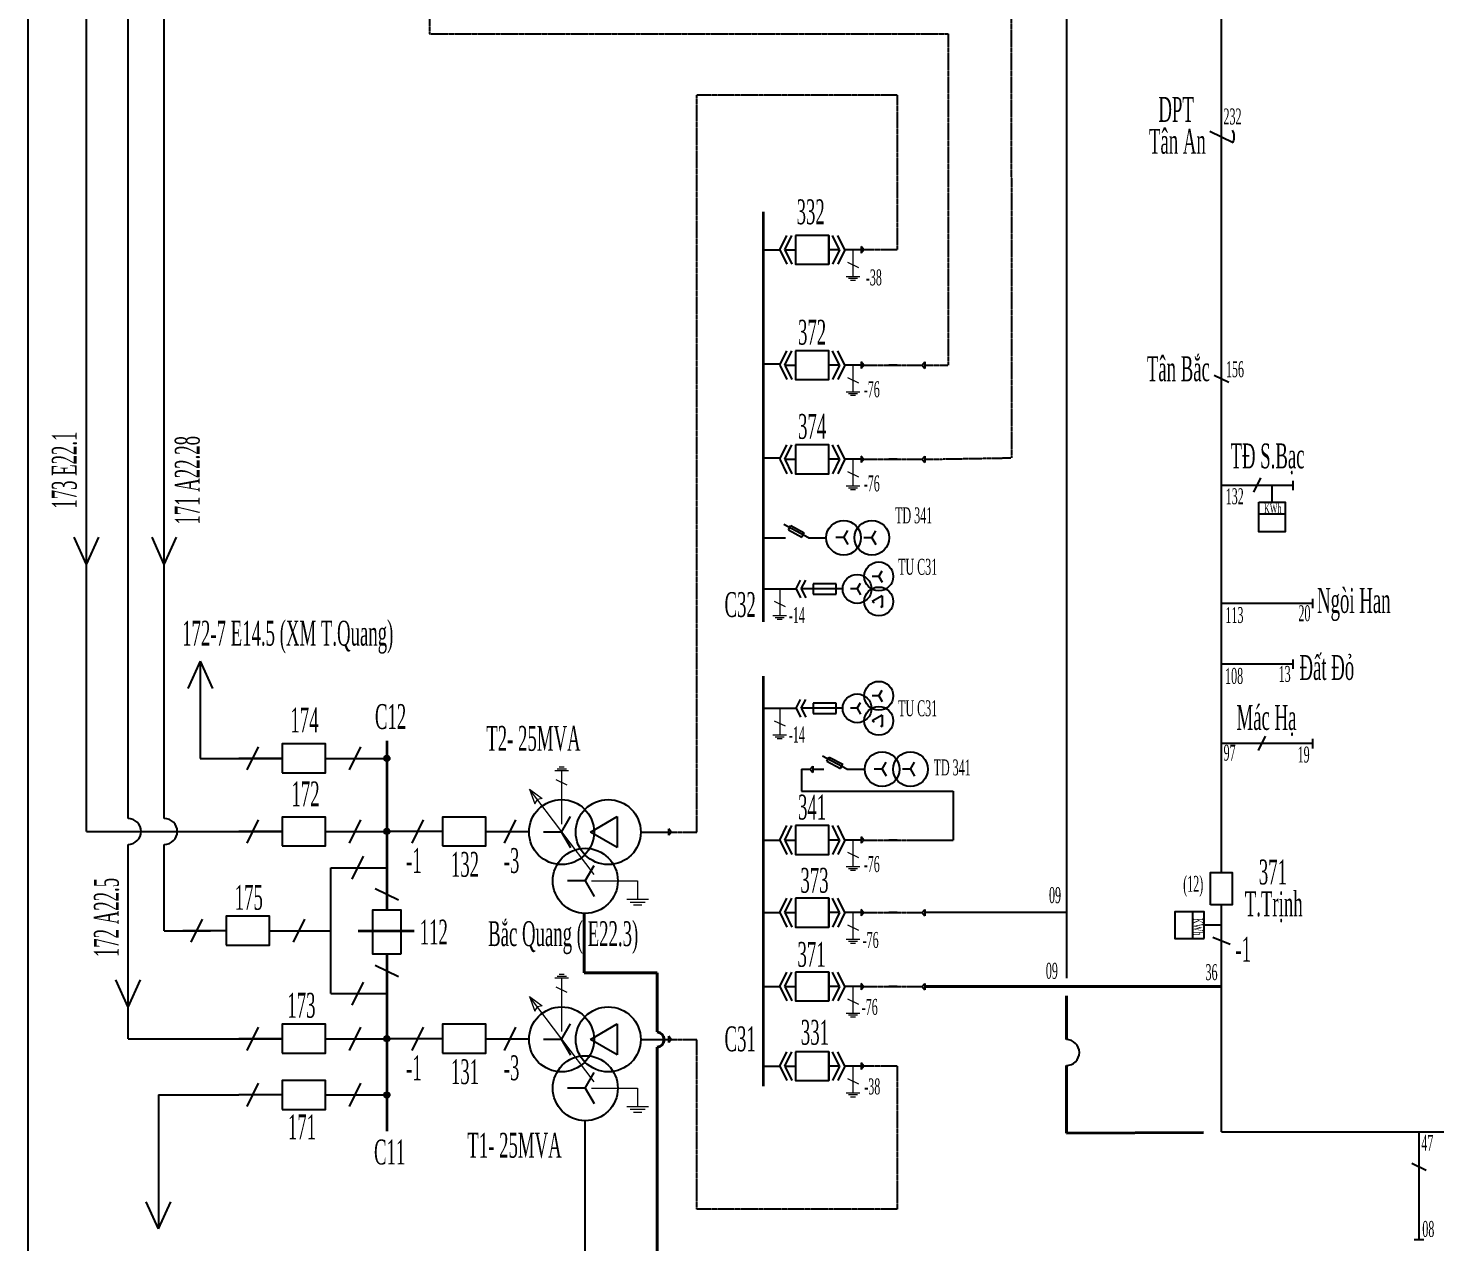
# Model space of a CAD drawing. Header units: inches. Extents: x 5954 to 16840, y 1852 to 5708.
# Drawn here: x 6031.7 to 6477.9, y 4323.3 to 4708.3 of the extents above; entities that cross this region are included whole.
import ezdxf

# ---------------------------------------------------------------- set-up
doc = ezdxf.new("R2010")
doc.units = ezdxf.units.IN
doc.header["$LTSCALE"] = 0.007
doc.header["$MEASUREMENT"] = 0
doc.linetypes.add('HIDDENX2', pattern=[0.75, 0.5, -0.25])
doc.layers.get('0').update_dxf_attribs({"color": 8, "lineweight": 25})
for name, color, linetype, lineweight in [('0.4+6kV', 6, 'Continuous', 25), ('Cap 35', 30, 'HIDDENX2', 25), ('DZ 22+10', 170, 'Continuous', 25), ('DZ 35', 30, 'Continuous', 25), ('DZ110', 1, 'Continuous', 25), ('TC 110', 1, 'Continuous', 35), ('TC 35', 30, 'Continuous', 35), ('Tiep dat', 7, 'Continuous', 15)]:
    doc.layers.add(name, color=color, linetype=linetype, lineweight=lineweight)
doc.layers.add('Chu', color=7, linetype='Continuous')
doc.layers.add('so', color=7, linetype='Continuous')
doc.styles.add('chu', font='times.ttf', dxfattribs={"width": 0.5, "height": 0.2})

msp = doc.modelspace()

# ---------------------------------------------------------------- hatches: boundary and pattern name
at = {"layer": 'DZ110'}
for points in [[(6145.5, 4475.82, 1), (6145.5, 4477.55, 1)], [(6145.5, 4452.64, 1), (6145.5, 4454.37, 1)], [(6145.5, 4452.64, 1), (6145.5, 4454.37, 1)], [(6145.5, 4386.89, 1), (6145.5, 4388.62, 1)], [(6145.5, 4369.1, 1), (6145.5, 4370.83, 1)]]:
    msp.add_hatch(color=1, dxfattribs=at).paths.add_polyline_path(points)

# ---------------------------------------------------------------- linework, layer by layer
at = {"color": 0}
msp.add_lwpolyline([(8371.67, 4027.59), (6031.74, 4027.59), (6031.74, 5707.54), (8371.67, 5707.54)], close=True, dxfattribs=at)
at = {"layer": '0.4+6kV'}
for p, q in [((6299.33, 4546.67), (6296.8, 4546.67)), ((6299.33, 4546.67), (6300.6, 4548.86)), ((6299.33, 4546.67), (6300.6, 4544.47)), ((6301.51, 4534.39), (6299.41, 4534.39)), ((6301.51, 4534.39), (6302.57, 4536.21)), ((6301.51, 4534.39), (6302.57, 4532.56)), ((6302.57, 4528.28), (6299.41, 4526.45)), ((6302.57, 4528.28), (6302.57, 4524.62)), ((6299.41, 4526.45), (6300.08, 4526.06)), ((6302.02, 4524.94), (6302.57, 4524.62)), ((6301.51, 4496.53), (6302.57, 4498.35)), ((6301.51, 4496.53), (6299.41, 4496.53)), ((6301.51, 4496.53), (6302.57, 4494.7)), ((6302.57, 4490.41), (6299.41, 4488.59)), ((6299.41, 4488.59), (6300.08, 4488.2)), ((6302.57, 4490.41), (6302.57, 4486.76)), ((6302.02, 4487.08), (6302.57, 4486.76)), ((6311.55, 4473.25), (6312.82, 4475.44)), ((6311.55, 4473.25), (6309.02, 4473.25)), ((6311.55, 4473.25), (6312.82, 4471.05))]:
    msp.add_line(p, q, dxfattribs=at)
for centre, radius in [((6299.33, 4546.67), 5.5), ((6301.51, 4534.39), 4.58), ((6301.51, 4526.45), 4.58), ((6301.51, 4496.53), 4.58), ((6301.51, 4488.59), 4.58), ((6311.55, 4473.25), 5.5)]:
    msp.add_circle(centre, radius, dxfattribs=at)
at = {"layer": 'Cap 35'}
for p, q in [((6159, 4743.16), (6159, 4706.5)), ((6343.5, 4725.5), (6343.62, 4572)), ((6159, 4706.5), (6323.5, 4706.5)), ((6323.5, 4706.5), (6323.5, 4601.41)), ((6243.81, 4453.32), (6243.81, 4687)), ((6307.31, 4687), (6243.81, 4687)), ((6307.31, 4687), (6307.31, 4637.97)), ((6307.31, 4637.97), (6296.76, 4637.97)), ((6296.76, 4601.41), (6315.32, 4601.41)), ((6316.12, 4601.41), (6323.5, 4601.41)), ((6296.76, 4571.54), (6315.32, 4571.54)), ((6316.12, 4571.54), (6343.5, 4572)), ((6235.72, 4453.32), (6243.81, 4453.32)), ((6296.76, 4450.8), (6315.32, 4450.8)), ((6296.76, 4427.77), (6315.32, 4427.77)), ((6296.76, 4404.32), (6315.32, 4404.32)), ((6235.72, 4387.57), (6243.81, 4387.57)), ((6243.81, 4333.7), (6243.81, 4387.57)), ((6307.31, 4379.06), (6296.76, 4379.06)), ((6307.31, 4379.06), (6307.31, 4333.7)), ((6307.31, 4333.7), (6243.81, 4333.7))]:
    msp.add_line(p, q, dxfattribs=at)
at = {"layer": 'DZ 22+10', "color": 170}
for p, q in [((6208.44, 4437.85), (6211.28, 4442.76)), ((6208.44, 4437.85), (6202.77, 4437.85)), ((6208.44, 4437.85), (6211.28, 4432.93)), ((6208.44, 4372.09), (6211.28, 4377.01)), ((6208.44, 4372.09), (6202.77, 4372.09)), ((6208.44, 4372.09), (6211.28, 4367.18)), ((6208.44, 4303.47), (6208.44, 4361.78))]:
    msp.add_line(p, q, dxfattribs=at)
at = {"layer": 'DZ 22+10', "lineweight": 40}
for p, q in [((6208.12, 4427.54), (6208.12, 4408.72)), ((6208.12, 4408.72), (6231.27, 4408.72)), ((6231.27, 4408.72), (6231.27, 4389.94)), ((6231.27, 4385.05), (6231.27, 4296.2))]:
    msp.add_line(p, q, dxfattribs=at)
at = {"layer": 'DZ 22+10', "color": 170}
for centre in [(6208.44, 4437.85), (6208.44, 4372.09)]:
    msp.add_circle(centre, 10.31, dxfattribs=at)
at = {"layer": 'DZ 22+10', "lineweight": 40}
msp.add_arc((6230.93, 4387.5), 2.47, 277.915, 82.085, dxfattribs=at)
at = {"layer": 'DZ 35'}
for p, q in [((6410.19, 4440.52), (6410.19, 4949.67)), ((6361, 4743.16), (6361, 4406.97)), ((6406.52, 4675.59), (6413.86, 4672.03)), ((6270.08, 4637.97), (6272.3, 4642.55)), ((6271.7, 4637.97), (6273.93, 4642.55)), ((6285.7, 4642.55), (6285.7, 4633.38)), ((6289.08, 4637.97), (6286.86, 4642.55)), ((6290.71, 4637.97), (6288.48, 4642.55)), ((6264.83, 4637.97), (6270.08, 4637.97)), ((6270.08, 4637.97), (6272.3, 4633.38)), ((6271.7, 4637.97), (6275.08, 4637.97)), ((6271.7, 4637.97), (6273.93, 4633.38)), ((6288.46, 4637.97), (6285.7, 4637.97)), ((6289.08, 4637.97), (6285.7, 4637.97)), ((6289.08, 4637.97), (6286.86, 4633.38)), ((6290.71, 4637.97), (6288.48, 4633.38)), ((6295.96, 4637.97), (6290.71, 4637.97)), ((6296.76, 4637.97), (6295.96, 4638.98)), ((6295.96, 4638.98), (6295.96, 4636.95)), ((6296.76, 4637.97), (6295.96, 4636.95)), ((6270.08, 4601.41), (6272.3, 4605.99)), ((6271.7, 4601.41), (6273.93, 4605.99)), ((6289.08, 4601.41), (6286.86, 4605.99)), ((6290.71, 4601.41), (6288.48, 4605.99)), ((6264.83, 4601.85), (6270.08, 4601.85)), ((6270.08, 4601.41), (6272.3, 4596.82)), ((6271.7, 4601.41), (6275.08, 4601.41)), ((6271.7, 4601.41), (6273.93, 4596.82)), ((6288.46, 4601.41), (6285.7, 4601.41)), ((6289.08, 4601.41), (6285.7, 4601.41)), ((6289.08, 4601.41), (6286.86, 4596.82)), ((6290.71, 4601.41), (6288.48, 4596.82)), ((6295.96, 4601.41), (6290.71, 4601.41)), ((6296.76, 4601.41), (6295.96, 4602.42)), ((6295.96, 4602.42), (6295.96, 4600.39)), ((6296.76, 4601.41), (6295.96, 4600.39)), ((6307.31, 4601.41), (6304.75, 4601.41)), ((6315.32, 4601.41), (6316.12, 4602.42)), ((6315.32, 4601.41), (6316.12, 4600.39)), ((6316.12, 4602.42), (6316.12, 4600.39)), ((6412.48, 4595.92), (6407.9, 4598.15)), ((6270.08, 4571.54), (6272.3, 4576.12)), ((6271.7, 4571.54), (6273.93, 4576.12)), ((6289.08, 4571.54), (6286.86, 4576.12)), ((6290.71, 4571.54), (6288.48, 4576.12)), ((6264.83, 4571.98), (6270.08, 4571.98)), ((6270.08, 4571.54), (6272.3, 4566.96)), ((6271.7, 4571.54), (6275.08, 4571.54)), ((6271.7, 4571.54), (6273.93, 4566.96)), ((6288.46, 4571.54), (6285.7, 4571.54)), ((6289.08, 4571.54), (6285.7, 4571.54)), ((6289.08, 4571.54), (6286.86, 4566.96)), ((6290.71, 4571.54), (6288.48, 4566.96)), ((6295.96, 4571.54), (6290.71, 4571.54)), ((6296.76, 4571.54), (6295.96, 4572.55)), ((6295.96, 4572.55), (6295.96, 4570.52)), ((6296.76, 4571.54), (6295.96, 4570.52)), ((6307.31, 4571.54), (6304.75, 4571.54)), ((6315.32, 4571.54), (6316.12, 4572.55)), ((6315.32, 4571.54), (6316.12, 4570.52)), ((6316.12, 4572.55), (6316.12, 4570.52)), ((6420.48, 4561.07), (6422.7, 4565.65)), ((6432.98, 4561.74), (6432.98, 4564.76)), ((6410.19, 4563.36), (6432.98, 4563.36)), ((6426.21, 4563.36), (6426.21, 4557.91)), ((6279.18, 4546.67), (6271.42, 4550.83)), ((6430.42, 4554.16), (6422, 4554.16)), ((6264.83, 4546.67), (6271.9, 4546.67)), ((6272.86, 4549.18), (6273.59, 4550.53)), ((6272.86, 4549.18), (6277.16, 4546.88)), ((6273.59, 4550.53), (6277.89, 4548.23)), ((6277.16, 4546.88), (6277.89, 4548.23)), ((6279.18, 4546.67), (6284.86, 4546.67)), ((6290.4, 4546.73), (6287.87, 4546.73)), ((6290.4, 4546.73), (6291.66, 4548.93)), ((6290.4, 4546.73), (6291.66, 4544.54)), ((6275.33, 4530.42), (6276.7, 4533.25)), ((6276.95, 4530.42), (6278.33, 4533.25)), ((6264.83, 4530.42), (6275.33, 4530.42)), ((6275.33, 4530.42), (6276.7, 4527.58)), ((6290.06, 4530.42), (6276.95, 4530.42)), ((6276.95, 4530.42), (6278.33, 4527.58)), ((6280.69, 4532.03), (6280.69, 4528.81)), ((6288, 4532.03), (6280.69, 4532.03)), ((6280.69, 4528.81), (6288, 4528.81)), ((6288, 4528.81), (6288, 4532.03)), ((6294.64, 4530.42), (6292.53, 4530.42)), ((6294.64, 4530.42), (6295.69, 4532.24)), ((6294.64, 4530.42), (6295.69, 4528.59)), ((6410.19, 4525.91), (6439.21, 4525.91)), ((6439.21, 4524.29), (6439.21, 4527.32)), ((6410.19, 4506.66), (6432.98, 4506.66)), ((6432.98, 4505.04), (6432.98, 4508.06)), ((6275.33, 4492.56), (6276.7, 4495.39)), ((6276.95, 4492.56), (6278.33, 4495.39)), ((6280.69, 4494.17), (6280.69, 4490.95)), ((6288, 4494.17), (6280.69, 4494.17)), ((6288, 4490.95), (6288, 4494.17)), ((6294.64, 4492.56), (6295.69, 4494.38)), ((6264.83, 4492.56), (6275.33, 4492.56)), ((6275.33, 4492.56), (6276.7, 4489.72)), ((6290.06, 4492.56), (6276.95, 4492.56)), ((6276.95, 4492.56), (6278.33, 4489.72)), ((6280.69, 4490.95), (6288, 4490.95)), ((6294.64, 4492.56), (6292.53, 4492.56)), ((6294.64, 4492.56), (6295.69, 4490.73)), ((6421.97, 4479.17), (6424.2, 4483.75)), ((6410.19, 4481.46), (6439.21, 4481.46)), ((6439.21, 4479.84), (6439.21, 4482.86)), ((6291.4, 4473.25), (6283.64, 4477.41)), ((6285.08, 4475.76), (6285.81, 4477.11)), ((6285.08, 4475.76), (6289.38, 4473.46)), ((6285.81, 4477.11), (6290.11, 4474.81)), ((6289.38, 4473.46), (6290.11, 4474.81)), ((6302.61, 4473.31), (6303.88, 4475.51)), ((6277.05, 4473.25), (6279.78, 4473.25)), ((6277.05, 4473.25), (6277.05, 4466.33)), ((6279.78, 4473.25), (6280.58, 4474.26)), ((6279.78, 4473.25), (6280.58, 4472.23)), ((6280.58, 4474.26), (6280.58, 4472.23)), ((6280.58, 4473.25), (6284.12, 4473.25)), ((6291.4, 4473.25), (6297.08, 4473.25)), ((6302.61, 4473.31), (6300.08, 4473.31)), ((6302.61, 4473.31), (6303.88, 4471.12)), ((6277.05, 4466.33), (6325.1, 4466.33)), ((6325.1, 4466.33), (6325.1, 4450.8)), ((6210.05, 4453.32), (6218.56, 4458.24)), ((6218.56, 4458.24), (6218.56, 4448.41)), ((6218.56, 4448.41), (6210.05, 4453.32)), ((6226.03, 4453.32), (6234.92, 4453.32)), ((6234.92, 4452.31), (6234.92, 4454.34)), ((6235.72, 4453.32), (6234.92, 4454.34)), ((6235.72, 4453.32), (6234.92, 4452.31)), ((6270.08, 4450.8), (6272.3, 4455.39)), ((6271.7, 4450.8), (6273.93, 4455.39)), ((6289.08, 4450.8), (6286.86, 4455.39)), ((6290.71, 4450.8), (6288.48, 4455.39)), ((6264.83, 4450.8), (6270.08, 4450.8)), ((6270.08, 4450.8), (6272.3, 4446.22)), ((6271.7, 4450.8), (6275.08, 4450.8)), ((6271.7, 4450.8), (6273.93, 4446.22)), ((6288.46, 4450.8), (6285.7, 4450.8)), ((6289.08, 4450.8), (6285.7, 4450.8)), ((6289.08, 4450.8), (6286.86, 4446.22)), ((6290.71, 4450.8), (6288.48, 4446.22)), ((6295.96, 4450.8), (6290.71, 4450.8)), ((6296.76, 4450.8), (6295.96, 4451.82)), ((6295.96, 4451.82), (6295.96, 4449.79)), ((6296.76, 4450.8), (6295.96, 4449.79)), ((6307.31, 4450.8), (6304.75, 4450.8)), ((6315.32, 4450.8), (6325.1, 4450.8)), ((6270.08, 4427.77), (6272.3, 4432.35)), ((6271.7, 4427.77), (6273.93, 4432.35)), ((6285.7, 4432.35), (6285.7, 4423.19)), ((6289.08, 4427.77), (6286.86, 4432.35)), ((6290.71, 4427.77), (6288.48, 4432.35)), ((6410.19, 4358.26), (6410.19, 4430.21)), ((6264.83, 4427.77), (6270.08, 4427.77)), ((6270.08, 4427.77), (6272.3, 4423.19)), ((6271.7, 4427.77), (6275.08, 4427.77)), ((6271.7, 4427.77), (6273.93, 4423.19)), ((6288.46, 4427.77), (6285.7, 4427.77)), ((6289.08, 4427.77), (6285.7, 4427.77)), ((6289.08, 4427.77), (6286.86, 4423.19)), ((6290.71, 4427.77), (6288.48, 4423.19)), ((6295.96, 4427.77), (6290.71, 4427.77)), ((6296.76, 4427.77), (6295.96, 4428.78)), ((6295.96, 4428.78), (6295.96, 4426.76)), ((6296.76, 4427.77), (6295.96, 4426.76)), ((6307.31, 4427.77), (6304.75, 4427.77)), ((6315.32, 4427.77), (6316.12, 4428.78)), ((6315.32, 4427.77), (6316.12, 4426.76)), ((6316.12, 4428.78), (6316.12, 4426.76)), ((6361, 4427.77), (6316.12, 4427.77)), ((6401, 4427.98), (6401, 4419.56)), ((6410.19, 4423.77), (6404.74, 4423.77)), ((6407.45, 4419.96), (6412.94, 4417.74)), ((6270.08, 4404.32), (6272.3, 4408.9)), ((6271.7, 4404.32), (6273.93, 4408.9)), ((6285.7, 4408.9), (6285.7, 4399.74)), ((6289.08, 4404.32), (6286.86, 4408.9)), ((6290.71, 4404.32), (6288.48, 4408.9)), ((6264.83, 4404.32), (6270.08, 4404.32)), ((6270.08, 4404.32), (6272.3, 4399.74)), ((6271.7, 4404.32), (6275.08, 4404.32)), ((6271.7, 4404.32), (6273.93, 4399.74)), ((6288.46, 4404.32), (6285.7, 4404.32)), ((6289.08, 4404.32), (6285.7, 4404.32)), ((6289.08, 4404.32), (6286.86, 4399.74)), ((6290.71, 4404.32), (6288.48, 4399.74)), ((6295.96, 4404.32), (6290.71, 4404.32)), ((6296.76, 4404.32), (6295.96, 4405.33)), ((6295.96, 4405.33), (6295.96, 4403.31)), ((6296.76, 4404.32), (6295.96, 4403.31)), ((6307.31, 4404.32), (6304.75, 4404.32)), ((6315.32, 4404.32), (6316.12, 4405.33)), ((6315.32, 4404.32), (6316.12, 4403.31)), ((6316.12, 4405.33), (6316.12, 4403.31)), ((6210.05, 4387.57), (6218.56, 4392.49)), ((6218.56, 4392.49), (6218.56, 4382.66)), ((6218.56, 4382.66), (6210.05, 4387.57)), ((6226.03, 4387.57), (6234.92, 4387.57)), ((6234.92, 4386.56), (6234.92, 4388.58)), ((6235.72, 4387.57), (6234.92, 4388.58)), ((6235.72, 4387.57), (6234.92, 4386.56)), ((6270.08, 4379.06), (6272.3, 4383.65)), ((6271.7, 4379.06), (6273.93, 4383.65)), ((6285.7, 4383.65), (6285.7, 4374.48)), ((6289.08, 4379.06), (6286.86, 4383.65)), ((6290.71, 4379.06), (6288.48, 4383.65)), ((6264.83, 4379.06), (6270.08, 4379.06)), ((6270.08, 4379.06), (6272.3, 4374.48)), ((6271.7, 4379.06), (6275.08, 4379.06)), ((6271.7, 4379.06), (6273.93, 4374.48)), ((6288.46, 4379.06), (6285.7, 4379.06)), ((6289.08, 4379.06), (6285.7, 4379.06)), ((6289.08, 4379.06), (6286.86, 4374.48)), ((6290.71, 4379.06), (6288.48, 4374.48)), ((6295.96, 4379.06), (6290.71, 4379.06)), ((6296.76, 4379.06), (6295.96, 4380.08)), ((6295.96, 4380.08), (6295.96, 4378.05)), ((6296.76, 4379.06), (6295.96, 4378.05)), ((6410.19, 4358.26), (6737.52, 4358.26)), ((6472.83, 4358.26), (6472.83, 4323.97)), ((6470.54, 4348.34), (6475.12, 4346.12)), ((6474.34, 4323.97), (6471.32, 4323.97))]:
    msp.add_line(p, q, dxfattribs=at)
at = {"layer": 'DZ 35', "lineweight": 40}
for p, q in [((6316.12, 4404.32), (6410.19, 4404.32)), ((6361, 4387.5), (6361, 4401.37)), ((6361, 4379.27), (6361, 4357.87)), ((6361, 4357.87), (6404.5, 4358))]:
    msp.add_line(p, q, dxfattribs=at)
at = {"layer": 'DZ 35'}
for points in [[(6275.08, 4642.55), (6275.08, 4633.38), (6285.7, 4633.38), (6285.7, 4642.55)], [(6275.08, 4605.99), (6275.08, 4596.82), (6285.7, 4596.82), (6285.7, 4605.99)], [(6275.08, 4576.12), (6275.08, 4566.96), (6285.7, 4566.96), (6285.7, 4576.12)], [(6422, 4557.91), (6430.42, 4557.91), (6430.42, 4548.57), (6422, 4548.57)], [(6275.08, 4455.39), (6275.08, 4446.22), (6285.7, 4446.22), (6285.7, 4455.39)], [(6406.75, 4430.21), (6406.75, 4440.52), (6413.63, 4440.52), (6413.63, 4430.21)], [(6275.08, 4432.35), (6275.08, 4423.19), (6285.7, 4423.19), (6285.7, 4432.35)], [(6404.74, 4419.56), (6404.74, 4427.98), (6395.4, 4427.98), (6395.4, 4419.56)], [(6275.08, 4408.9), (6275.08, 4399.74), (6285.7, 4399.74), (6285.7, 4408.9)], [(6275.08, 4383.65), (6275.08, 4374.48), (6285.7, 4374.48), (6285.7, 4383.65)]]:
    msp.add_lwpolyline(points, close=True, dxfattribs=at)
for centre, radius in [((6290.36, 4546.67), 5.5), ((6294.64, 4530.42), 4.58), ((6294.64, 4492.56), 4.58), ((6302.58, 4473.25), 5.5), ((6215.72, 4453.32), 10.31), ((6215.72, 4387.57), 10.31)]:
    msp.add_circle(centre, radius, dxfattribs=at)
for centre, radius, start, end in [((6410.19, 4673.81), 4.07, 334.1246, 31.6535), ((6361, 4383.38), 4.12, 270, 90)]:
    msp.add_arc(centre, radius, start, end, dxfattribs=at)
at = {"layer": 'DZ110', "color": 1}
for p, q in [((6050.26, 4453.51), (6050.26, 5645.51)), ((6063.42, 4457.62), (6063.42, 5613.06)), ((6074.93, 4457.62), (6074.93, 5588.9)), ((6050.26, 4538.21), (6046.37, 4546.81)), ((6050.26, 4538.21), (6054.16, 4546.81)), ((6074.93, 4538.21), (6071.03, 4546.81)), ((6074.93, 4538.21), (6078.82, 4546.81)), ((6086.28, 4507.5), (6082.39, 4498.9)), ((6086.28, 4507.5), (6086.28, 4476.68)), ((6086.28, 4507.5), (6090.18, 4498.9)), ((6101.22, 4473.02), (6104.78, 4480.35)), ((6133.69, 4473.02), (6137.25, 4480.35)), ((6086.28, 4476.68), (6112.32, 4476.68)), ((6112.32, 4476.68), (6098.57, 4476.68)), ((6126.07, 4476.68), (6145.5, 4476.68)), ((6126.07, 4476.68), (6131.99, 4476.68)), ((6101.22, 4449.84), (6104.78, 4457.17)), ((6133.69, 4449.84), (6137.25, 4457.17)), ((6153.52, 4449.84), (6157.08, 4457.17)), ((6182.86, 4449.84), (6186.42, 4457.17)), ((6200.91, 4453.32), (6203.74, 4458.24)), ((6050.26, 4453.51), (6112.32, 4453.51)), ((6112.32, 4453.51), (6098.57, 4453.51)), ((6126.07, 4453.51), (6145.5, 4453.51)), ((6126.07, 4453.51), (6139.82, 4453.51)), ((6163.1, 4453.51), (6145.5, 4453.51)), ((6176.85, 4453.51), (6190.6, 4453.51)), ((6200.91, 4453.32), (6195.23, 4453.32)), ((6200.91, 4453.32), (6203.74, 4448.41)), ((6063.42, 4387.75), (6063.42, 4449.39)), ((6074.93, 4422.04), (6074.93, 4449.39)), ((6134.53, 4438.33), (6138.08, 4445.67)), ((6127.75, 4402.07), (6127.75, 4442)), ((6127.75, 4442), (6145.5, 4442)), ((6149.16, 4431.71), (6141.83, 4435.27)), ((6083.47, 4418.37), (6087.03, 4425.7)), ((6115.94, 4418.37), (6119.5, 4425.7)), ((6074.93, 4422.04), (6089.52, 4422.04)), ((6094.58, 4422.04), (6080.83, 4422.04)), ((6108.32, 4422.04), (6127.75, 4422.04)), ((6108.32, 4422.04), (6122.07, 4422.04)), ((6149.16, 4407.42), (6141.83, 4410.98)), ((6063.42, 4397.82), (6059.53, 4406.42)), ((6063.42, 4397.82), (6067.32, 4406.42)), ((6134.53, 4398.41), (6138.08, 4405.74)), ((6127.75, 4402.07), (6145.5, 4402.07)), ((6101.22, 4384.09), (6104.78, 4391.42)), ((6133.69, 4384.09), (6137.25, 4391.42)), ((6153.52, 4384.09), (6157.08, 4391.42)), ((6182.86, 4384.09), (6186.42, 4391.42)), ((6200.91, 4387.57), (6203.74, 4392.49)), ((6063.42, 4387.75), (6112.32, 4387.75)), ((6112.32, 4387.75), (6098.57, 4387.75)), ((6126.07, 4387.75), (6145.5, 4387.75)), ((6126.07, 4387.75), (6139.82, 4387.75)), ((6163.1, 4387.75), (6145.5, 4387.75)), ((6176.85, 4387.75), (6190.6, 4387.75)), ((6200.91, 4387.57), (6195.23, 4387.57)), ((6200.91, 4387.57), (6203.74, 4382.66)), ((6101.22, 4366.3), (6104.78, 4373.63)), ((6133.69, 4366.3), (6137.25, 4373.63)), ((6073.06, 4369.97), (6098.57, 4369.97)), ((6073.06, 4369.97), (6073.06, 4327.49)), ((6112.32, 4369.97), (6098.57, 4369.97)), ((6126.07, 4369.97), (6145.5, 4369.97)), ((6126.07, 4369.97), (6139.82, 4369.97)), ((6073.06, 4327.49), (6069.16, 4336.09)), ((6073.06, 4327.49), (6076.96, 4336.09))]:
    msp.add_line(p, q, dxfattribs=at)
for points in [[(6112.32, 4472.1), (6126.07, 4472.1), (6126.07, 4481.27), (6112.32, 4481.27)], [(6112.32, 4448.92), (6126.07, 4448.92), (6126.07, 4458.09), (6112.32, 4458.09)], [(6163.1, 4448.92), (6176.85, 4448.92), (6176.85, 4458.09), (6163.1, 4458.09)], [(6094.58, 4417.45), (6108.32, 4417.45), (6108.32, 4426.62), (6094.58, 4426.62)], [(6150.08, 4414.75), (6150.08, 4428.5), (6140.91, 4428.5), (6140.91, 4414.75)], [(6112.32, 4383.17), (6126.07, 4383.17), (6126.07, 4392.34), (6112.32, 4392.34)], [(6163.1, 4383.17), (6176.85, 4383.17), (6176.85, 4392.34), (6163.1, 4392.34)], [(6112.32, 4365.38), (6126.07, 4365.38), (6126.07, 4374.55), (6112.32, 4374.55)]]:
    msp.add_lwpolyline(points, close=True, dxfattribs=at)
for centre, radius in [((6145.5, 4476.68), 0.864), ((6200.91, 4453.32), 10.31), ((6145.5, 4453.51), 0.864), ((6145.5, 4453.51), 0.864), ((6200.91, 4387.57), 10.31), ((6145.5, 4387.75), 0.864), ((6145.5, 4369.97), 0.864)]:
    msp.add_circle(centre, radius, dxfattribs=at)
for centre in [(6063.42, 4453.51), (6074.93, 4453.51)]:
    msp.add_arc(centre, 4.12, 270, 90, dxfattribs=at)
at = {"layer": 'TC 110', "color": 1}
for p, q in [((6145.5, 4482.26), (6145.5, 4428.5)), ((6136.44, 4422.04), (6154.21, 4422.04)), ((6145.5, 4414.75), (6145.5, 4358.44))]:
    msp.add_line(p, q, dxfattribs=at)
at = {"layer": 'TC 35'}
for p, q in [((6264.83, 4650.05), (6264.83, 4519.95)), ((6264.83, 4502.81), (6264.83, 4372.7))]:
    msp.add_line(p, q, dxfattribs=at)
at = {"layer": 'Tiep dat'}
for p, q in [((6293.33, 4637.97), (6293.33, 4629.55)), ((6291.61, 4634.05), (6295.05, 4632.38)), ((6291.18, 4629.55), (6295.48, 4629.55)), ((6291.18, 4629.55), (6295.48, 4629.55)), ((6291.18, 4629.55), (6295.48, 4629.55)), ((6291.86, 4628.96), (6294.8, 4628.96)), ((6291.86, 4628.96), (6294.8, 4628.96)), ((6291.86, 4628.96), (6294.8, 4628.96)), ((6292.52, 4628.39), (6294.14, 4628.39)), ((6292.52, 4628.39), (6294.14, 4628.39)), ((6292.52, 4628.39), (6294.14, 4628.39)), ((6293.33, 4601.41), (6293.33, 4592.99)), ((6291.61, 4597.49), (6295.05, 4595.82)), ((6291.18, 4592.99), (6295.48, 4592.99)), ((6291.18, 4592.99), (6295.48, 4592.99)), ((6291.18, 4592.99), (6295.48, 4592.99)), ((6291.86, 4592.4), (6294.8, 4592.4)), ((6291.86, 4592.4), (6294.8, 4592.4)), ((6291.86, 4592.4), (6294.8, 4592.4)), ((6292.52, 4591.83), (6294.14, 4591.83)), ((6292.52, 4591.83), (6294.14, 4591.83)), ((6292.52, 4591.83), (6294.14, 4591.83)), ((6293.33, 4571.54), (6293.33, 4563.12)), ((6291.61, 4567.62), (6295.05, 4565.95)), ((6291.18, 4563.12), (6295.48, 4563.12)), ((6291.18, 4563.12), (6295.48, 4563.12)), ((6291.18, 4563.12), (6295.48, 4563.12)), ((6291.86, 4562.53), (6294.8, 4562.53)), ((6291.86, 4562.53), (6294.8, 4562.53)), ((6291.86, 4562.53), (6294.8, 4562.53)), ((6292.52, 4561.96), (6294.14, 4561.96)), ((6292.52, 4561.96), (6294.14, 4561.96)), ((6292.52, 4561.96), (6294.14, 4561.96)), ((6270.08, 4530.42), (6270.08, 4522)), ((6268.36, 4526.5), (6271.8, 4524.83)), ((6267.93, 4522), (6272.23, 4522)), ((6267.93, 4522), (6272.23, 4522)), ((6267.93, 4522), (6272.23, 4522)), ((6268.61, 4521.41), (6271.55, 4521.41)), ((6268.61, 4521.41), (6271.55, 4521.41)), ((6268.61, 4521.41), (6271.55, 4521.41)), ((6269.27, 4520.84), (6270.89, 4520.84)), ((6269.27, 4520.84), (6270.89, 4520.84)), ((6269.27, 4520.84), (6270.89, 4520.84)), ((6268.36, 4488.64), (6271.8, 4486.97)), ((6270.08, 4492.56), (6270.08, 4484.14)), ((6267.93, 4484.14), (6272.23, 4484.14)), ((6267.93, 4484.14), (6272.23, 4484.14)), ((6267.93, 4484.14), (6272.23, 4484.14)), ((6268.61, 4483.55), (6271.55, 4483.55)), ((6268.61, 4483.55), (6271.55, 4483.55)), ((6268.61, 4483.55), (6271.55, 4483.55)), ((6269.27, 4482.98), (6270.89, 4482.98)), ((6269.27, 4482.98), (6270.89, 4482.98)), ((6269.27, 4482.98), (6270.89, 4482.98)), ((6203.11, 4472.73), (6198.81, 4472.73)), ((6203.11, 4472.73), (6198.81, 4472.73)), ((6203.11, 4472.73), (6198.81, 4472.73)), ((6202.43, 4473.31), (6199.49, 4473.31)), ((6202.43, 4473.31), (6199.49, 4473.31)), ((6202.43, 4473.31), (6199.49, 4473.31)), ((6201.77, 4473.89), (6200.15, 4473.89)), ((6201.77, 4473.89), (6200.15, 4473.89)), ((6201.77, 4473.89), (6200.15, 4473.89)), ((6200.96, 4455.78), (6200.96, 4472.73)), ((6211.23, 4439.9), (6190.74, 4466.89)), ((6190.74, 4466.89), (6192.45, 4462.22)), ((6190.74, 4466.89), (6194.77, 4463.98)), ((6202.68, 4468.22), (6199.24, 4469.89)), ((6192.45, 4462.22), (6193.24, 4463.6)), ((6194.77, 4463.98), (6193.24, 4463.6)), ((6293.33, 4450.8), (6293.33, 4442.38)), ((6291.61, 4446.89), (6295.05, 4445.22)), ((6291.18, 4442.38), (6295.48, 4442.38)), ((6291.18, 4442.38), (6295.48, 4442.38)), ((6291.18, 4442.38), (6295.48, 4442.38)), ((6291.86, 4441.8), (6294.8, 4441.8)), ((6291.86, 4441.8), (6294.8, 4441.8)), ((6291.86, 4441.8), (6294.8, 4441.8)), ((6292.52, 4441.22), (6294.14, 4441.22)), ((6292.52, 4441.22), (6294.14, 4441.22)), ((6292.52, 4441.22), (6294.14, 4441.22)), ((6210.45, 4437.85), (6225.04, 4437.85)), ((6225.04, 4437.85), (6225.04, 4431.97)), ((6225.04, 4437.85), (6225.04, 4431.97)), ((6228.48, 4431.97), (6221.6, 4431.97)), ((6228.48, 4431.97), (6221.6, 4431.97)), ((6227.39, 4431.03), (6222.69, 4431.03)), ((6227.39, 4431.03), (6222.69, 4431.03)), ((6226.34, 4430.12), (6223.75, 4430.12)), ((6226.34, 4430.12), (6223.75, 4430.12)), ((6293.33, 4427.77), (6293.33, 4419.35)), ((6291.61, 4423.85), (6295.05, 4422.18)), ((6291.18, 4419.35), (6295.48, 4419.35)), ((6291.18, 4419.35), (6295.48, 4419.35)), ((6291.18, 4419.35), (6295.48, 4419.35)), ((6291.86, 4418.76), (6294.8, 4418.76)), ((6291.86, 4418.76), (6294.8, 4418.76)), ((6291.86, 4418.76), (6294.8, 4418.76)), ((6292.52, 4418.07), (6294.14, 4418.07)), ((6201.77, 4408.13), (6200.15, 4408.13)), ((6201.77, 4408.13), (6200.15, 4408.13)), ((6201.77, 4408.13), (6200.15, 4408.13)), ((6203.11, 4406.97), (6198.81, 4406.97)), ((6203.11, 4406.97), (6198.81, 4406.97)), ((6203.11, 4406.97), (6198.81, 4406.97)), ((6202.68, 4402.47), (6199.24, 4404.14)), ((6202.43, 4407.56), (6199.49, 4407.56)), ((6202.43, 4407.56), (6199.49, 4407.56)), ((6202.43, 4407.56), (6199.49, 4407.56)), ((6200.96, 4390.03), (6200.96, 4406.97)), ((6293.33, 4404.32), (6293.33, 4395.9)), ((6211.23, 4374.15), (6190.74, 4401.14)), ((6190.74, 4401.14), (6192.45, 4396.47)), ((6190.74, 4401.14), (6194.77, 4398.23)), ((6291.61, 4400.4), (6295.05, 4398.74)), ((6192.45, 4396.47), (6193.24, 4397.85)), ((6194.77, 4398.23), (6193.24, 4397.85)), ((6291.18, 4395.9), (6295.48, 4395.9)), ((6291.18, 4395.9), (6295.48, 4395.9)), ((6291.18, 4395.9), (6295.48, 4395.9)), ((6291.86, 4395.31), (6294.8, 4395.31)), ((6291.86, 4395.31), (6294.8, 4395.31)), ((6291.86, 4395.31), (6294.8, 4395.31)), ((6292.52, 4394.74), (6294.14, 4394.74)), ((6292.52, 4394.74), (6294.14, 4394.74)), ((6292.52, 4394.74), (6294.14, 4394.74)), ((6293.33, 4379.06), (6293.33, 4370.64)), ((6291.61, 4375.15), (6295.05, 4373.48)), ((6210.45, 4372.09), (6225.04, 4372.09)), ((6225.04, 4372.09), (6225.04, 4366.22)), ((6225.04, 4372.09), (6225.04, 4366.22)), ((6291.18, 4370.64), (6295.48, 4370.64)), ((6291.18, 4370.64), (6295.48, 4370.64)), ((6291.18, 4370.64), (6295.48, 4370.64)), ((6291.86, 4370.05), (6294.8, 4370.05)), ((6291.86, 4370.05), (6294.8, 4370.05)), ((6291.86, 4370.05), (6294.8, 4370.05)), ((6292.52, 4369.3), (6294.14, 4369.3)), ((6292.52, 4369.3), (6294.14, 4369.3)), ((6292.52, 4369.3), (6294.14, 4369.3)), ((6228.48, 4366.22), (6221.6, 4366.22)), ((6228.48, 4366.22), (6221.6, 4366.22)), ((6227.39, 4365.28), (6222.69, 4365.28)), ((6227.39, 4365.28), (6222.69, 4365.28)), ((6226.34, 4364.37), (6223.75, 4364.37)), ((6226.34, 4364.37), (6223.75, 4364.37))]:
    msp.add_line(p, q, dxfattribs=at)

# ---------------------------------------------------------------- texts
at = {"layer": 'Chu', "style": 'chu', "width": 0.5}
for s, height, p in [('332', 7.882, (6275.45, 4646.1)), ('372', 7.882, (6275.9, 4607.91)), ('Tân Bắc', 7.882, (6386.53, 4596.32)), ('374', 7.882, (6275.9, 4578.04)), (' TÐ S.Bạc', 7.882, (6411.57, 4568.68)), ('KWh', 3.043, (6423.69, 4554.45)), ('C32', 7.882, (6252.59, 4521.54)), ('174', 7.882, (6114.9, 4484.93)), ('C12', 7.882, (6141.72, 4486.02)), ('Mác Hạ', 7.882, (6414.96, 4485.71)), ('172', 7.882, (6115.24, 4461.49)), ('341', 7.882, (6275.9, 4457.3)), ('-1', 7.882, (6151.6, 4440.37)), ('-3', 7.882, (6182.55, 4440.37)), ('132', 7.882, (6165.81, 4439.14)), ('373', 7.882, (6276.66, 4434.09)), ('175', 7.882, (6097.25, 4428.67)), ('112', 7.882, (6155.92, 4417.66)), ('371', 7.882, (6275.74, 4410.59)), ('-1', 7.882, (6414.62, 4412.24)), ('173', 7.882, (6113.93, 4394.45)), ('C31', 7.882, (6252.59, 4383.8)), ('331', 7.882, (6276.8, 4385.88)), ('-1', 7.882, (6151.6, 4374.62)), ('131', 7.882, (6165.81, 4373.39)), ('-3', 7.882, (6182.55, 4374.62)), ('171', 7.882, (6114.12, 4355.89)), ('C11', 7.882, (6141.43, 4347.91))]:
    msp.add_text(s, height=height, dxfattribs=at).set_placement(p)
msp.add_text('KWh', height=3.043, rotation=270, dxfattribs=at).set_placement((6401.28, 4426.07))
at = {"layer": 'Chu', "line_spacing_factor": 0.769231, "style": 'chu'}
for s, insert, char_height, width, attachment_point in [('  DPT  \\PTân An', (6387.21, 4668.34), 7.882, 59.8125, 7), ('Ngòi Han', (6440.51, 4520.22), 7.882, 40.4306, 7), ('172-7 E14.5 (XM T.Quang)', (6080.6, 4520.34), 7.8819, 65.7498, 1), ('{\\fTimes New Roman|b0|i0|c238|p18;Đ}ất Đỏ', (6434.93, 4501.46), 7.8819, 40.4306, 7), ('T2- 25MVA', (6177.03, 4486.97), 7.882, 79.0184, 1), ('   371\\PT.Trịnh', (6417.59, 4444.6), 7.882, 34.5215, 1), ('Bắc Quang ( E22.3)\\P      ', (6177.62, 4425.04), 7.8819, 54.2721, 1), ('{\\fTimes New Roman|b0|i0|c0|p18;T1- 25MVA}', (6171.02, 4357.94), 7.8819, 79.0184, 1)]:
    msp.add_mtext(s, dxfattribs=dict(at, insert=insert, char_height=char_height, width=width, attachment_point=attachment_point))
at = {"layer": 'Chu', "char_height": 7.882, "width": 79.8495, "attachment_point": 1, "rotation": 90, "line_spacing_factor": 0.769231, "style": 'chu'}
for s, insert in [('173 E22.1', (6039.24, 4555.87)), ('171 A22.28', (6078.25, 4550.83)), ('172 A22.5', (6052.59, 4413.65))]:
    msp.add_mtext(s, dxfattribs=dict(at, insert=insert))
at = {"layer": 'so', "style": 'chu', "width": 0.5}
for s, p in [('232', (6410.83, 4677.74)), ('-38', (6297.41, 4626.7)), ('156', (6411.61, 4597.58)), ('-76', (6296.74, 4591.23)), ('-76', (6296.74, 4561.36)), ('132', (6411.54, 4557.29)), ('TD 341', (6306.69, 4551.24)), ('TU C31', (6307.64, 4534.93)), ('-14', (6272.98, 4519.58)), ('113', (6411.45, 4519.63)), ('20', (6434.6, 4520.18)), ('13', (6428.33, 4500.96)), ('108', (6411.34, 4500.31)), ('TU C31', (6307.64, 4490.06)), ('-14', (6272.98, 4481.72)), ('97', (6410.87, 4475.97)), ('19', (6434.35, 4475.38)), ('TD 341', (6318.91, 4471.3)), ('-76', (6296.74, 4440.63)), ('(12)', (6398.05, 4434.37)), ('09', (6355.5, 4430.8)), ('-76', (6296.39, 4416.57)), ('09', (6354.5, 4406.8)), ('36', (6405.14, 4406.36)), ('-76', (6296.1, 4395.35)), ('-38', (6296.91, 4370.12)), ('47', (6473.57, 4352.23)), ('08', (6473.89, 4324.91))]:
    msp.add_text(s, height=5.052, dxfattribs=at).set_placement(p)

doc.saveas('drawing.dxf')
